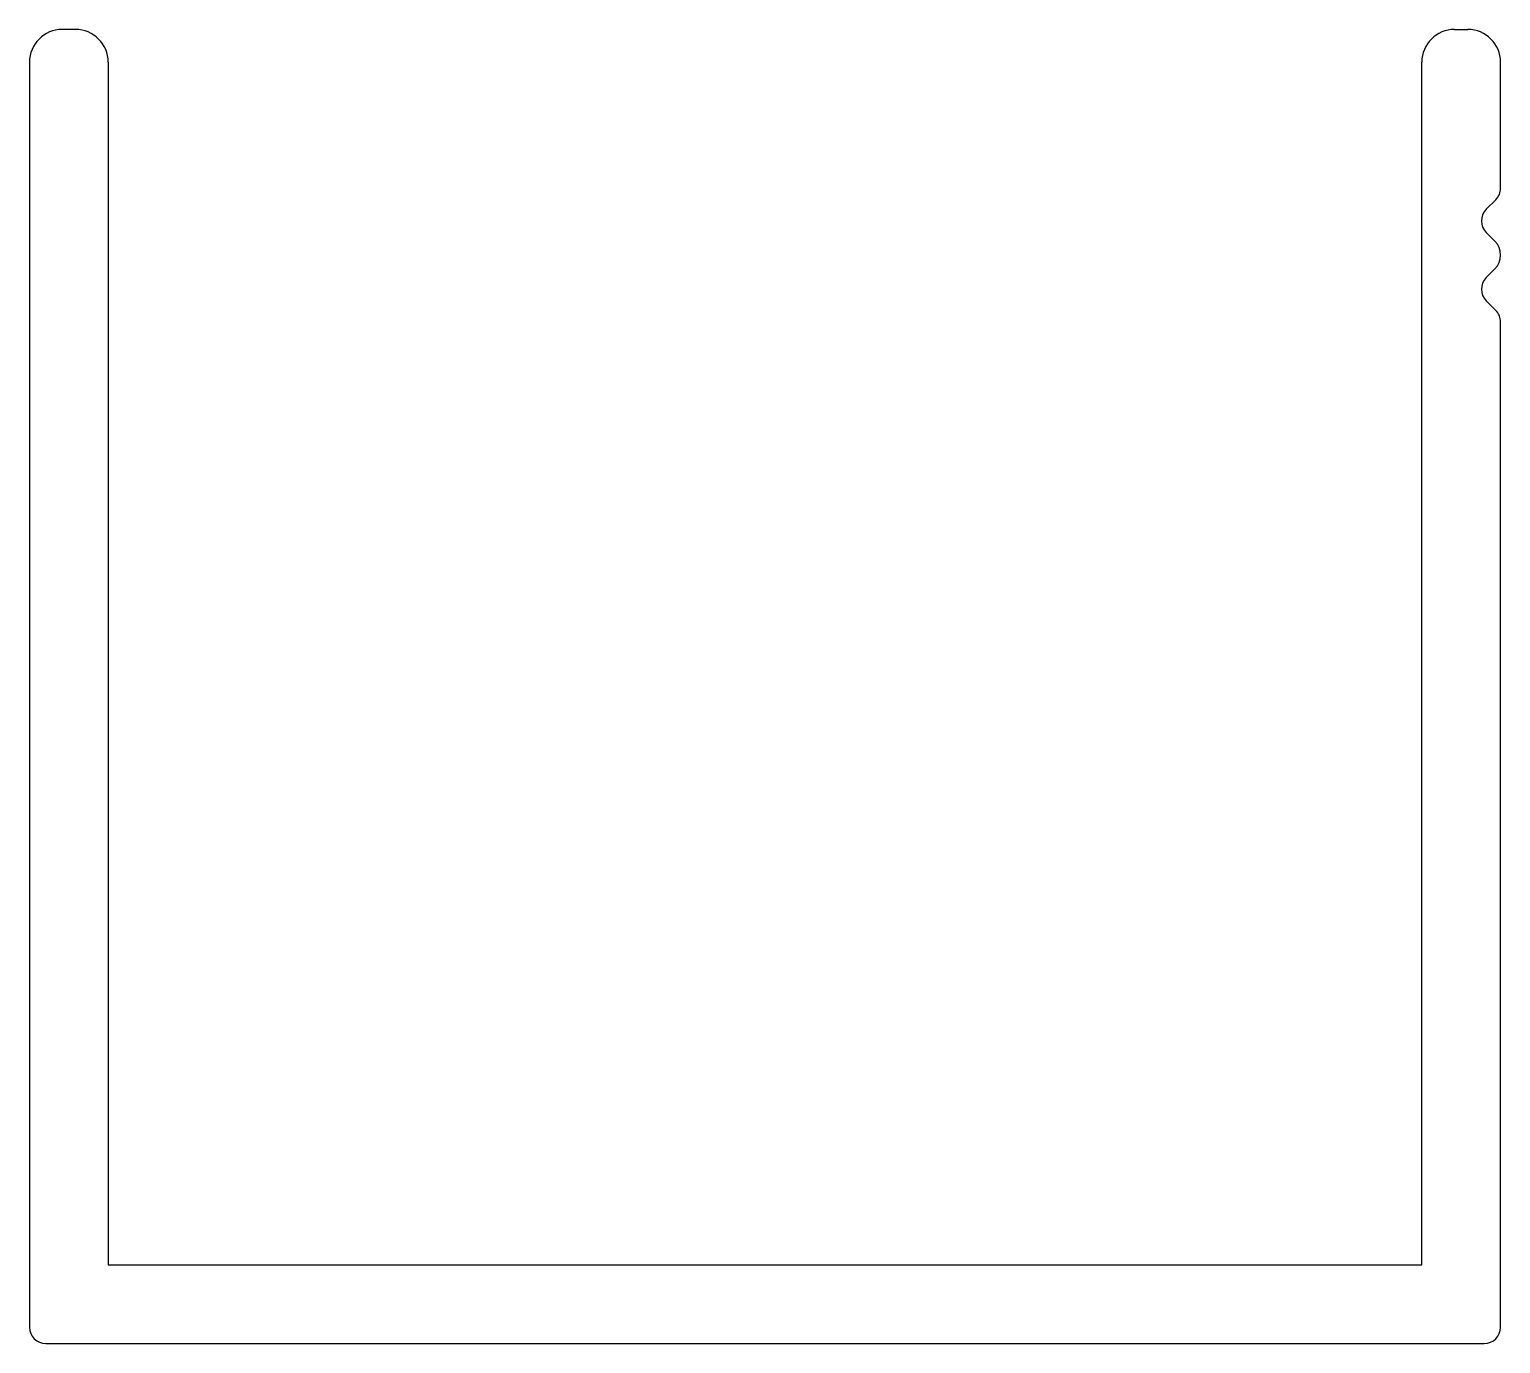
# Model space of a CAD drawing. Extents: x 2500.2 to 2522.6, y 1469.4 to 1489.4.
import ezdxf

# ---------------------------------------------------------------- set-up
doc = ezdxf.new("R2010")
doc.units = 0
doc.layers.get('0').update_dxf_attribs({"linetype": 'CONTINUOUS'})

msp = doc.modelspace()

# ---------------------------------------------------------------- linework, layer by layer
for p, q in [((2500.943, 1489.446), (2500.743, 1489.446)), ((2521.943, 1489.446), (2522.143, 1489.446)), ((2500.243, 1488.946), (2500.243, 1469.696)), ((2501.443, 1488.946), (2501.443, 1470.646)), ((2521.443, 1470.646), (2521.443, 1488.946)), ((2522.643, 1487.031), (2522.643, 1488.946)), ((2522.569, 1486.854), (2522.424, 1486.708)), ((2522.424, 1486.355), (2522.555, 1486.224)), ((2522.555, 1485.8), (2522.424, 1485.668)), ((2522.424, 1485.315), (2522.569, 1485.169)), ((2522.643, 1469.696), (2522.643, 1484.992)), ((2501.443, 1470.646), (2521.443, 1470.646)), ((2500.493, 1469.446), (2522.393, 1469.446))]:
    msp.add_line(p, q)
for centre, radius, start, end in [((2500.743, 1488.946), 0.5, 90, 180), ((2500.943, 1488.946), 0.5, 0, 90), ((2521.943, 1488.946), 0.5, 90, 180), ((2522.143, 1488.946), 0.5, 0, 90), ((2522.393, 1487.031), 0.25, 315, 360), ((2522.601, 1486.532), 0.25, 135, 225), ((2522.343, 1486.012), 0.3, 315, 45), ((2522.601, 1485.492), 0.25, 135, 225), ((2522.393, 1484.992), 0.25, 0, 45), ((2500.493, 1469.696), 0.25, 180, 270), ((2522.393, 1469.696), 0.25, 270, 0)]:
    msp.add_arc(centre, radius, start, end)

doc.saveas('drawing.dxf')
